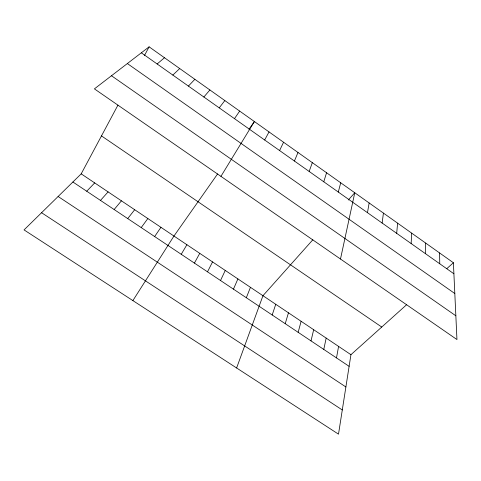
<?xml version="1.0" encoding="UTF-8"?>
<svg xmlns="http://www.w3.org/2000/svg" width="481" height="481" viewBox="0 0 481 481"><rect width="100%" height="100%" fill="white"/><g stroke="black" fill="none" stroke-linecap="round" stroke-linejoin="round"><path stroke-width="0.72" d="M425.493 253.697L425.685 243.085M411.141 243.548L411.694 233.159M396.687 233.333L397.607 223.16M382.136 223.046L383.423 213.101M406.685 304.659L350.938 354.689L338.504 434.163L24.05 229.906L81.193 173.857L117.929 105.153M367.478 212.686L369.143 202.964M336.49 357.906L338.594 346.416M323.785 349.428L326.172 338.089M340.488 259.025L354.768 192.761L348.316 200M311.009 340.897L313.678 329.713M338.299 192.051L340.716 182.792M298.148 332.317L301.112 321.284M285.215 323.689L288.468 312.812M323.773 181.782L326.569 172.757M272.198 315.001L275.745 304.287M309.151 171.446L312.331 162.65M236.61 367.977L262.957 295.707L312.842 239.772M246.32 297.733L250.463 287.331M294.42 161.033L297.998 152.477M233.459 289.147L237.897 278.914M220.52 280.513L225.258 270.436M279.593 150.553L283.562 142.238M207.503 271.825L212.548 261.917M144.51 55.441L149.116 46.837L453.391 262.74L456.95 339.55L94.402 88.871L149.116 46.837M264.664 139.995L269.029 131.926M194.408 263.089L199.759 253.343M181.229 254.299L186.899 244.721M220.935 176.359L254.401 121.543L248.966 129.275M132.882 300.601L173.96 236.045L217.604 173.918M154.641 236.55L160.943 227.321M234.481 118.657L239.664 111.093M141.222 227.597L147.847 218.542M219.234 107.876L224.831 100.565M127.724 218.59L134.68 209.716M114.141 209.53L121.428 200.83M203.872 97.018L209.896 89.971M100.481 200.409L108.099 191.895M188.408 86.087L194.859 79.299M86.73 191.234L94.685 182.906M172.829 75.072L179.72 68.555M446.759 268.693L453.391 262.74M157.143 63.979L164.466 57.732M41.57 212.722L342.292 409.962M58.117 196.495L345.887 386.971M72.896 181.998L349.116 366.33M81.193 173.857L350.938 354.689M101.485 135.913L381.746 327.044M111.478 75.751L455.85 315.795M127.357 63.552L454.816 293.53M141.342 52.808L453.902 273.779M439.586 252.946L439.748 263.774"/></g></svg>
